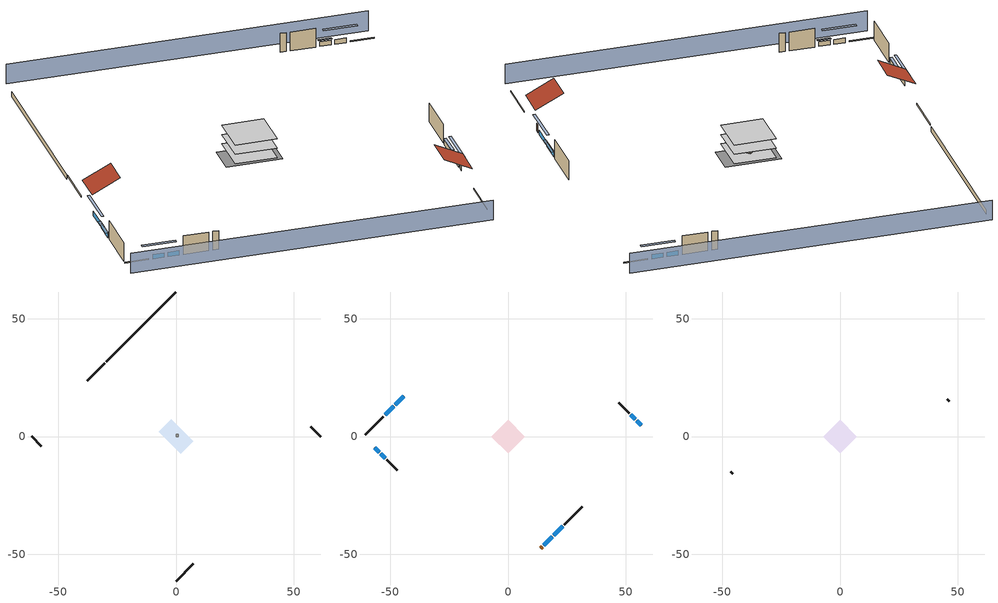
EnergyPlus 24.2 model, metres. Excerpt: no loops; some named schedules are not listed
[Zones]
central ac and furnace airloop ret air zone
 floor adiabatic (AdiabaticConst): 0,0 0,1 1,1 1,0 z0
 wall adiabatic (AdiabaticConst): 0,1 0,0 1,0 1,1 0,1 z0:1
 ceiling adiabatic (AdiabaticConst): 1,0 1,1 0,1 0,0 z1
crawlspace - vented
 floor foundation (Slab1 construction): -7.42,2.12 -2.12,7.42 7.42,-2.12 2.12,-7.42 z-0.91
 wall outside (RimJoist1 construction): -30.35,31.01 -37.7,23.67 z0.3:0.61
 wall outside (RimJoist2 construction): 61.36,0 57.27,4.09 z0.3:0.61
 wall outside (RimJoist3 construction): 0,-61.36 7.35,-54.01 z0.3:0.61
 wall outside (RimJoist4 construction): -61.36,0 -57.27,-4.09 z0.3:0.61
 wall foundation (FoundationWall1 construction): 0,61.36 -29.69,31.67 z-0.91:0.3
conditioned space
 floor to crawlspace - vented (Floor1 construction): -7.11,0 0,7.11 7.11,0 0,-7.11 z0.3
 floor adiabatic (AdiabaticFloorConstruction): -7.11,0 0,7.11 7.11,0 0,-7.11 z2.74
 wall outside (AdiabaticWallConstruction 1): 13.98,-47.38 14.63,-46.73 z0.3:2.34
 wall outside (AdiabaticWallConstruction): -44.33,17.03 -47.95,13.41 / -48.6,12.76 -52.22,9.14 / 19.51,-41.85 23.27,-38.09 z0.3:1.46; 56.61,4.75 54.7,6.66 / 54.04,7.32 52.14,9.22 / -56.61,-4.75 -54.7,-6.66 / -54.04,-7.32 -52.14,-9.22 z0.3:1.52; 15.28,-46.08 18.85,-42.51 z0.3:1.43
 wall outside (Wall1 construction): -52.88,8.48 -60.7,0.66 z0.3:5.18
 wall outside (Wall2 construction): 51.48,9.88 47.13,14.23 z0.3:5.18
 wall outside (Wall3 construction): 23.92,-37.44 31.48,-29.88 z0.3:5.18
 wall outside (Wall4 construction): -51.48,-9.88 -47.13,-14.23 z0.3:5.18
 window (WindowConstruction): -44.33,17.03 -47.95,13.41 z0.3:1.46
 window (WindowConstruction 1): -48.6,12.76 -52.22,9.14 z0.3:1.46
 window (WindowConstruction 2): 56.61,4.75 54.7,6.66 z0.3:1.52
 window (WindowConstruction 3): 54.04,7.32 52.14,9.22 z0.3:1.52
 window (WindowConstruction 4): 15.29,-46.08 18.85,-42.51 z0.3:1.43
 window (WindowConstruction 5): 19.51,-41.85 23.27,-38.09 z0.3:1.46
 window (WindowConstruction 6): -56.61,-4.75 -54.7,-6.66 z0.3:1.52
 window (WindowConstruction 7): -54.04,-7.32 -52.14,-9.22 z0.3:1.52
 door (Door): 13.98,-47.38 14.63,-46.73 z0.3:2.34
 ceiling adiabatic (AdiabaticFloorConstruction): 0,-7.11 7.11,0 0,7.11 -7.11,0 z2.74
attic - vented
 floor to conditioned space (Floor2 construction Reversed): -7.11,0 0,7.11 7.11,0 0,-7.11 z5.18
 wall outside (Wall5 construction): 46.47,14.89 45.46,15.91 z0.3:5.18
 wall outside (Wall6 construction): -46.47,-14.89 -45.46,-15.91 z0.3:5.18
 roof outside (Roof1 construction): -43.67,17.69,5.18 -38.91,12.93,8.55 -33.59,18.25,8.55 -38.35,23.01,5.18
 roof outside (Roof2 construction): 13.33,-48.04,5.18 8.57,-43.28,8.55 3.25,-48.6,8.55 8.01,-53.35,5.18
shading: -64.59,-3.23 -3.23,-64.59 / 64.59,3.23 3.23,64.59 z0:5.18; -49.89,11.47 -42.39,18.97 -42.82,19.4 -50.32,11.91 z4.21; -52.44,8.92 -48.39,12.97 -48.82,13.4 -52.87,9.35 z1.77; 52.76,8.6 58.55,2.81 58.98,3.24 53.19,9.03 z4.27; 51.92,9.44 54.26,7.1 54.69,7.53 52.35,9.87 z1.83; 20.79,-40.57 13.35,-48.02 13.78,-48.45 21.22,-41 z4.18; 23.48,-37.88 19.29,-42.07 19.72,-42.5 23.91,-38.31 z1.77; -52.76,-8.6 -58.55,-2.81 -58.98,-3.24 -53.19,-9.03 z4.27; -51.92,-9.44 -54.26,-7.1 -54.69,-7.53 -52.35,-9.87 z1.83
[Building]
Building 1: Terrain=Suburbs
[Site:Location]
Portland Intl Arpt_OR: Latitude {deg}=45.59; Longitude {deg}=-122.6; Time Zone {hr}=-8; Elevation {m}=33; Keep Site Location Information=Yes
[Site:GroundTemperature:Shallow]
10.2558, 8.96328, 8.85977, 9.47314, 11.9355, 14.3863, 16.5111, 17.8571, 17.9714, 16.8767, 14.8061, 12.4304
[Site:WaterMainsTemperature]
Calculation Method=Schedule; Temperature Schedule=mains temperature schedule
[Material] Roughness=Rough; Thermal Absorptance=0.9
Name | Thickness {m} | Conductivity {W/m-K} | Density {kg/m3} | Specific Heat {J/kg-K} | Solar Absorptance | Visible Absorptance
ceiling loosefill ins | 0.254 | 0.0480833 | 16.02 | 1046.75 | 0.7 | 0.7
ceiling stud and cavity | 0.1397 | 0.104117 | 65.682 | 1177.47 | 0.7 | 0.7
concrete 8.0 in. | 0.2032 | 1.803125 | 2242.8 | 837.4 | 0.7 | 0.7
door material | 0.04445 | 0.0612267 | 512.64 | 1214.23 | 0.7 | 0.7
floor covering | 0.0127 | 0.0433444 | 54.468 | 1339.84 | 0.6 | 0.6
floor rigid ins; wall rigid ins | 0.512978 | 0.029427 | 32.04 | 1214.23 | 0.7 | 0.7
floor stud and cavity | 0.1397 | 0.923637 | 92.3553 | 1139.71 | 0.7 | 0.7
floor stud and cavity 1 | 0.1397 | 1.75129 | 37.0049 | 1207.88 | 0.7 | 0.7
furniture material conditioned space 1 | 0.1524 | 0.115458 | 640.8 | 1214.23 | 0.6 | 0.6
gypsum board | 0.0127 | 0.160291 | 801 | 837.4 | 0.6 | 0.6
osb sheathing 0.5 in. | 0.0127 | 0.115458 | 512.64 | 1214.23 | 0.6 | 0.6
osb sheathing 0.5 in. 1 | 0.0127 | 0.115458 | 512.64 | 1214.23 | 0.7 | 0.7
osb sheathing 0.75 in. | 0.01905 | 0.115458 | 512.64 | 1214.23 | 0.7 | 0.7
rim joist stud and cavity | 0.0508 | 0.178688 | 50.32683 | 1063.81 | 0.6 | 0.6
roof rigid ins | 0.00281632 | 0.029427 | 32.04 | 1214.23 | 0.7 | 0.7
soil 0.5 in. | 0.0127 | 2.9427 | 1842.3 | 418.7 | 0.7 | 0.7
wall stud and cavity | 0.1397 | 0.550994 | 139.0536 | 1170.24 | 0.7 | 0.7
wall stud and cavity 1 | 0.1397 | 0.727959 | 139.0536 | 1170.24 | 0.6 | 0.6
wall stud and cavity 2 | 0.0889 | 0.380278 | 52.3479 | 1209.89 | 0.7 | 0.7
wall stud and cavity 3 | 0.0889 | 0.391764 | 83.0341 | 1211.67 | 0.7 | 0.7
wood shingles or shakes | 0.00635 | 0.162714 | 1121.4 | 1465.45 | 0.85 | 0.85
wood siding | 0.0254 | 0.102417 | 544.68 | 1172.36 | 0.85 | 0.85
wood siding 1; wood siding 2 | 0.0254 | 0.102417 | 544.68 | 1172.36 | 0.7 | 0.7
[Material:NoMass]
Adiabatic: Roughness=Rough; Thermal Resistance {m2-K/W}=176.1; Thermal Absorptance=0.9; Solar Absorptance=0.7; Visible Absorptance=0.7
[WindowMaterial:SimpleGlazingSystem]
WindowMaterial: U-Factor {W/m2-K}=2.78222; Solar Heat Gain Coefficient=0.56
[Construction]
AdiabaticConst: Adiabatic
AdiabaticFloorConstruction: floor stud and cavity 1, floor rigid ins, osb sheathing 0.75 in., floor covering
AdiabaticWallConstruction: wood siding 1, wall rigid ins, wall stud and cavity 2, gypsum board
AdiabaticWallConstruction 1: wood siding 2, wall rigid ins, wall stud and cavity 2, gypsum board
Door: door material
Floor1 construction: floor stud and cavity, osb sheathing 0.75 in., floor covering
Floor2 construction Reversed: gypsum board, ceiling stud and cavity, ceiling loosefill ins
FoundationWall1 construction: concrete 8.0 in.
furniture construction conditioned space 1: furniture material conditioned space 1
PartitionWallConstruction: gypsum board, wall stud and cavity 3, gypsum board
RimJoist1 construction; RimJoist2 construction; RimJoist3 construction; RimJoist4 construction: wood siding, rim joist stud and cavity
Roof1 construction; Roof2 construction: wood shingles or shakes, roof rigid ins, osb sheathing 0.5 in.
Slab1 construction: soil 0.5 in.
Wall1 construction; Wall2 construction; Wall3 construction; Wall4 construction: wood siding, osb sheathing 0.5 in. 1, wall stud and cavity, gypsum board
Wall5 construction; Wall6 construction: wood siding, osb sheathing 0.5 in. 1, wall stud and cavity 1
WindowConstruction; WindowConstruction 1; WindowConstruction 2; WindowConstruction 3; WindowConstruction 4; WindowConstruction 5; WindowConstruction 6; WindowConstruction 7: WindowMaterial
[Zone] Multiplier=1
Name | Volume {m3} | Part of Total Floor Area
attic - vented | 75.9013 | Yes
central ac and furnace airloop ret air zone | 1 | No
conditioned space | 493.619 | Yes
crawlspace - vented | 123.405 | Yes
[Space]
Name | Zone | Volume {m3} | Space Type
attic - vented 1 | attic - vented | 75.9013
central ac and furnace airloop ret air space | central ac and furnace airloop ret air zone |  | Plenum Space Type
conditioned space 1 | conditioned space | 493.619
crawlspace - vented 1 | crawlspace - vented | 123.405
[ZoneInfiltration:EffectiveLeakageArea]
infil attic - vented 1: Zone or Space=attic - vented 1; Schedule=Always On Discrete; Effective Air Leakage Area {cm2}=3373.59; Stack Coefficient=0.000156436; Wind Coefficient=4.26639e-05
[ZoneMixing] Schedule=Always On Continuous; Design Flow Rate Calculation Method=Flow/Zone; Design Flow Rate {m3/s}=0
Name | Zone or Space | Source Zone or Space
whole house fan mix | attic - vented | conditioned space
central ac and furnace airloop_0 ZoneMixDZToCond mix | conditioned space | crawlspace - vented
central ac and furnace airloop_0 ZoneMixCondToDZ mix | crawlspace - vented | conditioned space
[SpaceList]
Plenum Space Type: central ac and furnace airloop ret air space
[OtherEquipment] Design Level Calculation Method=EquipmentLevel
Name | Fuel Type | Zone or ZoneList or Space or SpaceList | Schedule | Design Level {W} | Fraction Latent | Fraction Radiant | Fraction Lost
central ac and furnace airloop_0 RetCondToRP; central ac and furnace airloop_0 RetSensLkToRP | None | central ac and furnace airloop ret air space | Always On Discrete | 0 | 0 | 0 | 0
central ac and furnace airloop_0 RetLatLkToRP | None | central ac and furnace airloop ret air space | Always On Discrete | 0 | 1 | 0 | 0
central ac and furnace airloop_0 SupCondToLv; central ac and furnace airloop_0 SupSensLkToCond; mech vent house fan sensible load; water heater sens | None | conditioned space 1 | Always On Discrete | 0 | 0 | 0 | 0
central ac and furnace airloop_0 SupLatLkToCond; mech vent house fan latent load; water heater lat | None | conditioned space 1 | Always On Discrete | 0 | 1 | 0 | 0
clothes dryer 1 | Electricity | conditioned space 1 | clothes_dryer | 0 | 0.015 | 0.081 | 0.85
cooking range 1 | Electricity | conditioned space 1 | cooking_range | 0 | 0.08 | 0.432 | 0.2
general water use latent | None | conditioned space 1 | general water use schedule | 44.1266 | 1 | 0 | 0
general water use sensible | None | conditioned space 1 | general water use schedule | -43.4886 | 0 | 0.6 | 0
water heater energy adjustment1 | Electricity | conditioned space 1 | Always On Discrete | 0.01 | 0 | 0 | 1
central ac and furnace airloop_0 RetCondToDZ; central ac and furnace airloop_0 SupCondToDZ; central ac and furnace airloop_0 SupSensLkToDZ | None | crawlspace - vented 1 | Always On Discrete | 0 | 0 | 0 | 0
central ac and furnace airloop_0 SupLatLkToDZ | None | crawlspace - vented 1 | Always On Discrete | 0 | 1 | 0 | 0
[SurfaceProperty:IncidentSolarMultiplier] Incident Solar Multiplier=1; Incident Solar Multiplier Schedule=trans schedule winter=0.85 summer=0.7
Window1; Window2; Window3; Window4; Window5; Window6; Window7; Window8
[InternalMass] Zone or ZoneList=conditioned space; Space or SpaceList=conditioned space 1
Name | Construction | Surface Area {m2}
furniture mass conditioned space 1 | furniture construction conditioned space 1 | 80.97429
partition wall mass | PartitionWallConstruction | 202.436
[Lights]
interior lighting: Zone or ZoneList or Space or SpaceList=conditioned space 1; Schedule=lighting_interior; Design Level Calculation Method=LightingLevel; Lighting Level {W}=411.01; Return Air Fraction=0; Fraction Radiant=0.6; Fraction Visible=0.2; Fraction Replaceable=1
[People]
occupants: Zone or ZoneList or Space or SpaceList=conditioned space 1; Number of People Schedule=occupants; Number of People Calculation Method=People; Number of People=2; Fraction Radiant=0.314171; Sensible Heat Fraction=0.56303; Activity Level Schedule=occupants activity schedule; Carbon Dioxide Generation Rate {m3/s-W}=0; Enable ASHRAE 55 Comfort Warnings=No; Mean Radiant Temperature Calculation Type=EnclosureAveraged
[ElectricEquipment] Zone or ZoneList or Space or SpaceList=conditioned space 1; Design Level Calculation Method=EquipmentLevel
Name | Schedule | Design Level {W} | Fraction Latent | Fraction Radiant | Fraction Lost
clothes dryer | clothes_dryer | 2485.63 | 0.015 | 0.081 | 0.85
clothes washer | clothes_washer | 577.139 | 0.03 | 0.162 | 0.7
cooking range | cooking_range | 2043.26 | 0.08 | 0.432 | 0.2
dishwasher | dishwasher | 628.517 | 0.3 | 0.18 | 0.4
fridge | fridge schedule | 43.7215 | 0 | 0.6 | 0
mech vent bath fan 0 | mech vent bath fan 0 schedule | 30 | 0 | 0 | 1
mech vent house fan | mech vent house fan schedule | 0 | 0 | 0 | 1
mech vent house fan cfis | mech vent house fan cfis schedule | 0 | 0 | 0 | 0
mech vent range fan 0 | mech vent range fan 0 schedule | 30 | 0 | 0 | 1
misc plug loads | plug_loads_other | 351.658 | 0.021 | 0.558 | 0.049
misc tv | plug_loads_tv | 435.832 | 0 | 0.6 | 0
whole house fan | Always On Discrete | 0 | 0 | 0 | 1
[ZoneInfiltration:DesignFlowRate] Schedule=Always On Discrete
Name | Zone or ZoneList or Space or SpaceList | Design Flow Rate Calculation Method | Design Flow Rate {m3/s} | Air Changes per Hour {1/hr} | Constant Term Coefficient | Temperature Term Coefficient | Velocity Term Coefficient | Velocity Squared Term Coefficient
infil flow; natural vent flow; whole house fan flow | conditioned space 1 | Flow/Zone | 0
crawlspace_vented 1 duct leakage imbalance infil flow | crawlspace - vented 1 | Flow/Zone | 0
infil crawlspace - vented 1 | crawlspace - vented 1 | AirChanges/Hour |  | 2.6013 | 1 | 0 | 0 | 0
[SurfaceProperty:ExposedFoundationPerimeter]
Slab1: Exposed Perimeter Calculation Method=TotalExposedPerimeter; Total Exposed Perimeter {m}=41.9862
[AirLoopHVAC:ReturnPlenum]
Air Loop HVAC Return Plenum 1: Zone=central ac and furnace airloop ret air zone
[Foundation:Kiva]
Foundation Kiva 1: Initial Indoor Air Temperature {C}=8.24991; Wall Height Above Grade {m}=0.3048; Wall Depth Below Slab {m}=0.2032
[Foundation:Kiva:Settings]
Soil Conductivity {W/m-K}=2.9427; Soil Density {kg/m3}=1842.3; Soil Specific Heat {J/kg-K}=418.7; Ground Solar Absorptivity=0.9; Ground Thermal Absorptivity=0.9; Ground Surface Roughness {m}=0.03; Far-Field Width {m}=40; Deep-Ground Boundary Condition=ZeroFlux; Deep-Ground Depth {m}=40; Minimum Cell Dimension {m}=0.2; Maximum Cell Growth Coefficient=3; Simulation Timestep=Timestep
[Exterior:Lights]
exterior lighting: Schedule=exterior lighting schedule; Design Level {W}=12.0218
[EnergyManagementSystem:Sensor] Output:Variable or Output:Meter Index Key=crawlspace - vented
Name | Output:Variable or Output:Meter
central_ac_and_furnace_airloop_0_DZ_T_s | Zone Air Temperature
central_ac_and_furnace_airloop_0_DZ_W_s | Zone Mean Air Humidity Ratio
[Schedule:Constant]
Name | Hourly Value
Always On Continuous; Always On Discrete; mech vent house fan schedule; mech vent house fan cfis schedule | 1
occupants activity schedule | 117.228
fridge schedule | 0
[Schedule:Day:Interval]
trans schedule winter=0.85 summer=0.7 day; trans schedule winter=0.85 summer=0.7 day 2: No, 24:00, 0.85
trans schedule winter=0.85 summer=0.7 day 1: No, 24:00, 0.7
trans schedule winter=0.85 summer=0.7 default day; mech vent bath fan 0 schedule default day; mech vent range fan 0 schedule default day; general water use schedule default day; exterior lighting schedule default day: No, 24:00, 0
mech vent bath fan 0 schedule day: No, 17:00, 0, 18:00, 1, 24:00, 0
mech vent range fan 0 schedule day: No, 18:00, 0, 19:00, 1, 24:00, 0
general water use schedule day: No, 01:00, 0.315068, 03:00, 0.287671, 04:00, 0.342466, 05:00, 0.369863, 06:00, 0.520548, 07:00, 0.60274, 08:00, 0.534247, 10:00, 0.506849, 11:00, 0.465753, 14:00, 0.479452, 15:00, 0.534247, 16:00, 0.589041, 17:00, 0.69863, 18:00, 0.876712, 19:00, 0.890411, 20:00, 0.986301, 21:00, 1, 22:00, 0.863014, 23:00, 0.616438, 24:00, 0.465753
exterior lighting schedule day: No, 01:00, 0.566667, 03:00, 0.524167, 05:00, 0.495833, 06:00, 0.5525, 07:00, 0.623333, 08:00, 0.580833, 09:00, 0.439167, 10:00, 0.354167, 12:00, 0.34, 13:00, 0.354167, 14:00, 0.396667, 15:00, 0.425, 16:00, 0.495833, 17:00, 0.623333, 18:00, 0.793333, 19:00, 0.906667, 20:00, 0.963333, 21:00, 0.991667, 22:00, 0.920833, 23:00, 0.793333, 24:00, 0.665833
exterior lighting schedule day 1: No, 01:00, 0.528571, 03:00, 0.488929, 05:00, 0.4625, 06:00, 0.515357, 07:00, 0.581429, 08:00, 0.541786, 09:00, 0.409643, 10:00, 0.330357, 12:00, 0.317143, 13:00, 0.330357, 14:00, 0.37, 15:00, 0.396429, 16:00, 0.4625, 17:00, 0.581429, 18:00, 0.74, 19:00, 0.845714, 20:00, 0.898571, 21:00, 0.925, 22:00, 0.858929, 23:00, 0.74, 24:00, 0.621071
exterior lighting schedule day 2: No, 01:00, 0.485714, 03:00, 0.449286, 05:00, 0.425, 06:00, 0.473571, 07:00, 0.534286, 08:00, 0.497857, 09:00, 0.376429, 10:00, 0.303571, 12:00, 0.291429, 13:00, 0.303571, 14:00, 0.34, 15:00, 0.364286, 16:00, 0.425, 17:00, 0.534286, 18:00, 0.68, 19:00, 0.777143, 20:00, 0.825714, 21:00, 0.85, 22:00, 0.789286, 23:00, 0.68, 24:00, 0.570714
exterior lighting schedule day 3: No, 01:00, 0.442857, 03:00, 0.409643, 05:00, 0.3875, 06:00, 0.431786, 07:00, 0.487143, 08:00, 0.453929, 09:00, 0.343214, 10:00, 0.276786, 12:00, 0.265714, 13:00, 0.276786, 14:00, 0.31, 15:00, 0.332143, 16:00, 0.3875, 17:00, 0.487143, 18:00, 0.62, 19:00, 0.708571, 20:00, 0.752857, 21:00, 0.775, 22:00, 0.719643, 23:00, 0.62, 24:00, 0.520357
exterior lighting schedule day 4: No, 01:00, 0.4, 03:00, 0.37, 05:00, 0.35, 06:00, 0.39, 07:00, 0.44, 08:00, 0.41, 09:00, 0.31, 10:00, 0.25, 12:00, 0.24, 13:00, 0.25, 14:00, 0.28, 15:00, 0.3, 16:00, 0.35, 17:00, 0.44, 18:00, 0.56, 19:00, 0.64, 20:00, 0.68, 21:00, 0.7, 22:00, 0.65, 23:00, 0.56, 24:00, 0.47
exterior lighting schedule day 5: No, 01:00, 0.380952, 03:00, 0.352381, 05:00, 0.333333, 06:00, 0.371429, 07:00, 0.419048, 08:00, 0.390476, 09:00, 0.295238, 10:00, 0.238095, 12:00, 0.228571, 13:00, 0.238095, 14:00, 0.266667, 15:00, 0.285714, 16:00, 0.333333, 17:00, 0.419048, 18:00, 0.533333, 19:00, 0.609524, 20:00, 0.647619, 21:00, 0.666667, 22:00, 0.619048, 23:00, 0.533333, 24:00, 0.447619
exterior lighting schedule day 6: No, 01:00, 0.390476, 03:00, 0.36119, 05:00, 0.341667, 06:00, 0.380714, 07:00, 0.429524, 08:00, 0.400238, 09:00, 0.302619, 10:00, 0.244048, 12:00, 0.234286, 13:00, 0.244048, 14:00, 0.273333, 15:00, 0.292857, 16:00, 0.341667, 17:00, 0.429524, 18:00, 0.546667, 19:00, 0.624762, 20:00, 0.66381, 21:00, 0.683333, 22:00, 0.634524, 23:00, 0.546667, 24:00, 0.45881
exterior lighting schedule day 7: No, 01:00, 0.419048, 03:00, 0.387619, 05:00, 0.366667, 06:00, 0.408571, 07:00, 0.460952, 08:00, 0.429524, 09:00, 0.324762, 10:00, 0.261905, 12:00, 0.251429, 13:00, 0.261905, 14:00, 0.293333, 15:00, 0.314286, 16:00, 0.366667, 17:00, 0.460952, 18:00, 0.586667, 19:00, 0.670476, 20:00, 0.712381, 21:00, 0.733333, 22:00, 0.680952, 23:00, 0.586667, 24:00, 0.492381
exterior lighting schedule day 8: No, 01:00, 0.466667, 03:00, 0.431667, 05:00, 0.408333, 06:00, 0.455, 07:00, 0.513333, 08:00, 0.478333, 09:00, 0.361667, 10:00, 0.291667, 12:00, 0.28, 13:00, 0.291667, 14:00, 0.326667, 15:00, 0.35, 16:00, 0.408333, 17:00, 0.513333, 18:00, 0.653333, 19:00, 0.746667, 20:00, 0.793333, 21:00, 0.816667, 22:00, 0.758333, 23:00, 0.653333, 24:00, 0.548333
[Schedule:Week:Daily]
trans schedule winter=0.85 summer=0.7 Week Rule - Jan1-May26: trans schedule winter=0.85 summer=0.7 day, trans schedule winter=0.85 summer=0.7 day, trans schedule winter=0.85 summer=0.7 day, trans schedule winter=0.85 summer=0.7 day, trans schedule winter=0.85 summer=0.7 day, trans schedule winter=0.85 summer=0.7 day, trans schedule winter=0.85 summer=0.7 day, trans schedule winter=0.85 summer=0.7 default day, trans schedule winter=0.85 summer=0.7 default day, trans schedule winter=0.85 summer=0.7 default day, trans schedule winter=0.85 summer=0.7 default day, trans schedule winter=0.85 summer=0.7 default day
trans schedule winter=0.85 summer=0.7 Week Rule - May27-Jun2: trans schedule winter=0.85 summer=0.7 day, trans schedule winter=0.85 summer=0.7 day, trans schedule winter=0.85 summer=0.7 day, trans schedule winter=0.85 summer=0.7 day, trans schedule winter=0.85 summer=0.7 day, trans schedule winter=0.85 summer=0.7 day 1, trans schedule winter=0.85 summer=0.7 day 1, trans schedule winter=0.85 summer=0.7 default day, trans schedule winter=0.85 summer=0.7 default day, trans schedule winter=0.85 summer=0.7 default day, trans schedule winter=0.85 summer=0.7 default day, trans schedule winter=0.85 summer=0.7 default day
trans schedule winter=0.85 summer=0.7 Week Rule - Jun3-Sep29: trans schedule winter=0.85 summer=0.7 day 1, trans schedule winter=0.85 summer=0.7 day 1, trans schedule winter=0.85 summer=0.7 day 1, trans schedule winter=0.85 summer=0.7 day 1, trans schedule winter=0.85 summer=0.7 day 1, trans schedule winter=0.85 summer=0.7 day 1, trans schedule winter=0.85 summer=0.7 day 1, trans schedule winter=0.85 summer=0.7 default day, trans schedule winter=0.85 summer=0.7 default day, trans schedule winter=0.85 summer=0.7 default day, trans schedule winter=0.85 summer=0.7 default day, trans schedule winter=0.85 summer=0.7 default day
trans schedule winter=0.85 summer=0.7 Week Rule - Sep30-Oct6: trans schedule winter=0.85 summer=0.7 day 1, trans schedule winter=0.85 summer=0.7 day 2, trans schedule winter=0.85 summer=0.7 day 2, trans schedule winter=0.85 summer=0.7 day 2, trans schedule winter=0.85 summer=0.7 day 2, trans schedule winter=0.85 summer=0.7 day 2, trans schedule winter=0.85 summer=0.7 day 2, trans schedule winter=0.85 summer=0.7 default day, trans schedule winter=0.85 summer=0.7 default day, trans schedule winter=0.85 summer=0.7 default day, trans schedule winter=0.85 summer=0.7 default day, trans schedule winter=0.85 summer=0.7 default day
trans schedule winter=0.85 summer=0.7 Week Rule - Oct7-Dec31: trans schedule winter=0.85 summer=0.7 day 2, trans schedule winter=0.85 summer=0.7 day 2, trans schedule winter=0.85 summer=0.7 day 2, trans schedule winter=0.85 summer=0.7 day 2, trans schedule winter=0.85 summer=0.7 day 2, trans schedule winter=0.85 summer=0.7 day 2, trans schedule winter=0.85 summer=0.7 day 2, trans schedule winter=0.85 summer=0.7 default day, trans schedule winter=0.85 summer=0.7 default day, trans schedule winter=0.85 summer=0.7 default day, trans schedule winter=0.85 summer=0.7 default day, trans schedule winter=0.85 summer=0.7 default day
mech vent bath fan 0 schedule Week Rule - Jan1-Dec31: mech vent bath fan 0 schedule day, mech vent bath fan 0 schedule day, mech vent bath fan 0 schedule day, mech vent bath fan 0 schedule day, mech vent bath fan 0 schedule day, mech vent bath fan 0 schedule day, mech vent bath fan 0 schedule day, mech vent bath fan 0 schedule default day, mech vent bath fan 0 schedule default day, mech vent bath fan 0 schedule default day, mech vent bath fan 0 schedule default day, mech vent bath fan 0 schedule default day
mech vent range fan 0 schedule Week Rule - Jan1-Dec31: mech vent range fan 0 schedule day, mech vent range fan 0 schedule day, mech vent range fan 0 schedule day, mech vent range fan 0 schedule day, mech vent range fan 0 schedule day, mech vent range fan 0 schedule day, mech vent range fan 0 schedule day, mech vent range fan 0 schedule default day, mech vent range fan 0 schedule default day, mech vent range fan 0 schedule default day, mech vent range fan 0 schedule default day, mech vent range fan 0 schedule default day
general water use schedule Week Rule - Jan1-Dec31: general water use schedule day, general water use schedule day, general water use schedule day, general water use schedule day, general water use schedule day, general water use schedule day, general water use schedule day, general water use schedule default day, general water use schedule default day, general water use schedule default day, general water use schedule default day, general water use schedule default day
exterior lighting schedule Week Rule - Jan1-Jan27: exterior lighting schedule day, exterior lighting schedule day, exterior lighting schedule day, exterior lighting schedule day, exterior lighting schedule day, exterior lighting schedule day, exterior lighting schedule day, exterior lighting schedule default day, exterior lighting schedule default day, exterior lighting schedule default day, exterior lighting schedule default day, exterior lighting schedule default day
exterior lighting schedule Week Rule - Jan28-Feb3: exterior lighting schedule day, exterior lighting schedule day, exterior lighting schedule day, exterior lighting schedule day, exterior lighting schedule day 1, exterior lighting schedule day 1, exterior lighting schedule day 1, exterior lighting schedule default day, exterior lighting schedule default day, exterior lighting schedule default day, exterior lighting schedule default day, exterior lighting schedule default day
exterior lighting schedule Week Rule - Feb4-Feb24: exterior lighting schedule day 1, exterior lighting schedule day 1, exterior lighting schedule day 1, exterior lighting schedule day 1, exterior lighting schedule day 1, exterior lighting schedule day 1, exterior lighting schedule day 1, exterior lighting schedule default day, exterior lighting schedule default day, exterior lighting schedule default day, exterior lighting schedule default day, exterior lighting schedule default day
exterior lighting schedule Week Rule - Feb25-Mar3: exterior lighting schedule day 1, exterior lighting schedule day 1, exterior lighting schedule day 1, exterior lighting schedule day 1, exterior lighting schedule day 2, exterior lighting schedule day 2, exterior lighting schedule day 2, exterior lighting schedule default day, exterior lighting schedule default day, exterior lighting schedule default day, exterior lighting schedule default day, exterior lighting schedule default day
exterior lighting schedule Week Rule - Mar4-Mar31: exterior lighting schedule day 2, exterior lighting schedule day 2, exterior lighting schedule day 2, exterior lighting schedule day 2, exterior lighting schedule day 2, exterior lighting schedule day 2, exterior lighting schedule day 2, exterior lighting schedule default day, exterior lighting schedule default day, exterior lighting schedule default day, exterior lighting schedule default day, exterior lighting schedule default day
exterior lighting schedule Week Rule - Apr1-Apr28: exterior lighting schedule day 3, exterior lighting schedule day 3, exterior lighting schedule day 3, exterior lighting schedule day 3, exterior lighting schedule day 3, exterior lighting schedule day 3, exterior lighting schedule day 3, exterior lighting schedule default day, exterior lighting schedule default day, exterior lighting schedule default day, exterior lighting schedule default day, exterior lighting schedule default day
exterior lighting schedule Week Rule - Apr29-May5: exterior lighting schedule day 3, exterior lighting schedule day 3, exterior lighting schedule day 4, exterior lighting schedule day 4, exterior lighting schedule day 4, exterior lighting schedule day 4, exterior lighting schedule day 4, exterior lighting schedule default day, exterior lighting schedule default day, exterior lighting schedule default day, exterior lighting schedule default day, exterior lighting schedule default day
exterior lighting schedule Week Rule - May6-May26: exterior lighting schedule day 4, exterior lighting schedule day 4, exterior lighting schedule day 4, exterior lighting schedule day 4, exterior lighting schedule day 4, exterior lighting schedule day 4, exterior lighting schedule day 4, exterior lighting schedule default day, exterior lighting schedule default day, exterior lighting schedule default day, exterior lighting schedule default day, exterior lighting schedule default day
exterior lighting schedule Week Rule - May27-Jun2: exterior lighting schedule day 4, exterior lighting schedule day 4, exterior lighting schedule day 4, exterior lighting schedule day 4, exterior lighting schedule day 4, exterior lighting schedule day 5, exterior lighting schedule day 5, exterior lighting schedule default day, exterior lighting schedule default day, exterior lighting schedule default day, exterior lighting schedule default day, exterior lighting schedule default day
exterior lighting schedule Week Rule - Jun3-Jun30: exterior lighting schedule day 5, exterior lighting schedule day 5, exterior lighting schedule day 5, exterior lighting schedule day 5, exterior lighting schedule day 5, exterior lighting schedule day 5, exterior lighting schedule day 5, exterior lighting schedule default day, exterior lighting schedule default day, exterior lighting schedule default day, exterior lighting schedule default day, exterior lighting schedule default day
exterior lighting schedule Week Rule - Jul1-Jul28: exterior lighting schedule day 6, exterior lighting schedule day 6, exterior lighting schedule day 6, exterior lighting schedule day 6, exterior lighting schedule day 6, exterior lighting schedule day 6, exterior lighting schedule day 6, exterior lighting schedule default day, exterior lighting schedule default day, exterior lighting schedule default day, exterior lighting schedule default day, exterior lighting schedule default day
exterior lighting schedule Week Rule - Jul29-Aug4: exterior lighting schedule day 6, exterior lighting schedule day 6, exterior lighting schedule day 6, exterior lighting schedule day 7, exterior lighting schedule day 7, exterior lighting schedule day 7, exterior lighting schedule day 7, exterior lighting schedule default day, exterior lighting schedule default day, exterior lighting schedule default day, exterior lighting schedule default day, exterior lighting schedule default day
exterior lighting schedule Week Rule - Aug5-Aug25: exterior lighting schedule day 7, exterior lighting schedule day 7, exterior lighting schedule day 7, exterior lighting schedule day 7, exterior lighting schedule day 7, exterior lighting schedule day 7, exterior lighting schedule day 7, exterior lighting schedule default day, exterior lighting schedule default day, exterior lighting schedule default day, exterior lighting schedule default day, exterior lighting schedule default day
exterior lighting schedule Week Rule - Aug26-Sep1: exterior lighting schedule day 7, exterior lighting schedule day 7, exterior lighting schedule day 7, exterior lighting schedule day 7, exterior lighting schedule day 7, exterior lighting schedule day 7, exterior lighting schedule day 8, exterior lighting schedule default day, exterior lighting schedule default day, exterior lighting schedule default day, exterior lighting schedule default day, exterior lighting schedule default day
exterior lighting schedule Week Rule - Sep2-Sep29: exterior lighting schedule day 8, exterior lighting schedule day 8, exterior lighting schedule day 8, exterior lighting schedule day 8, exterior lighting schedule day 8, exterior lighting schedule day 8, exterior lighting schedule day 8, exterior lighting schedule default day, exterior lighting schedule default day, exterior lighting schedule default day, exterior lighting schedule default day, exterior lighting schedule default day
exterior lighting schedule Week Rule - Sep30-Oct6: exterior lighting schedule day 8, exterior lighting schedule day 9, exterior lighting schedule day 9, exterior lighting schedule day 9, exterior lighting schedule day 9, exterior lighting schedule day 9, exterior lighting schedule day 9, exterior lighting schedule default day, exterior lighting schedule default day, exterior lighting schedule default day, exterior lighting schedule default day, exterior lighting schedule default day
exterior lighting schedule Week Rule - Oct7-Oct27: exterior lighting schedule day 9, exterior lighting schedule day 9, exterior lighting schedule day 9, exterior lighting schedule day 9, exterior lighting schedule day 9, exterior lighting schedule day 9, exterior lighting schedule day 9, exterior lighting schedule default day, exterior lighting schedule default day, exterior lighting schedule default day, exterior lighting schedule default day, exterior lighting schedule default day
exterior lighting schedule Week Rule - Oct28-Nov3: exterior lighting schedule day 9, exterior lighting schedule day 9, exterior lighting schedule day 9, exterior lighting schedule day 9, exterior lighting schedule day 10, exterior lighting schedule day 10, exterior lighting schedule day 10, exterior lighting schedule default day, exterior lighting schedule default day, exterior lighting schedule default day, exterior lighting schedule default day, exterior lighting schedule default day
exterior lighting schedule Week Rule - Nov4-Nov24: exterior lighting schedule day 10, exterior lighting schedule day 10, exterior lighting schedule day 10, exterior lighting schedule day 10, exterior lighting schedule day 10, exterior lighting schedule day 10, exterior lighting schedule day 10, exterior lighting schedule default day, exterior lighting schedule default day, exterior lighting schedule default day, exterior lighting schedule default day, exterior lighting schedule default day
exterior lighting schedule Week Rule - Nov25-Dec1: exterior lighting schedule day 10, exterior lighting schedule day 10, exterior lighting schedule day 10, exterior lighting schedule day 10, exterior lighting schedule day 10, exterior lighting schedule day 10, exterior lighting schedule day 11, exterior lighting schedule default day, exterior lighting schedule default day, exterior lighting schedule default day, exterior lighting schedule default day, exterior lighting schedule default day
exterior lighting schedule Week Rule - Dec2-Dec31: exterior lighting schedule day 11, exterior lighting schedule day 11, exterior lighting schedule day 11, exterior lighting schedule day 11, exterior lighting schedule day 11, exterior lighting schedule day 11, exterior lighting schedule day 11, exterior lighting schedule default day, exterior lighting schedule default day, exterior lighting schedule default day, exterior lighting schedule default day, exterior lighting schedule default day
[Schedule:Year]
trans schedule winter=0.85 summer=0.7: trans schedule winter=0.85 summer=0.7 Week Rule - Jan1-May26, 1, 1, 5, 26, trans schedule winter=0.85 summer=0.7 Week Rule - May27-Jun2, 5, 27, 6, 2, trans schedule winter=0.85 summer=0.7 Week Rule - Jun3-Sep29, 6, 3, 9, 29, trans schedule winter=0.85 summer=0.7 Week Rule - Sep30-Oct6, 9, 30, 10, 6, trans schedule winter=0.85 summer=0.7 Week Rule - Oct7-Dec31, 10, 7, 12, 31
mech vent bath fan 0 schedule: mech vent bath fan 0 schedule Week Rule - Jan1-Dec31, 1, 1, 12, 31
mech vent range fan 0 schedule: mech vent range fan 0 schedule Week Rule - Jan1-Dec31, 1, 1, 12, 31
general water use schedule: general water use schedule Week Rule - Jan1-Dec31, 1, 1, 12, 31
exterior lighting schedule: exterior lighting schedule Week Rule - Jan1-Jan27, 1, 1, 1, 27, exterior lighting schedule Week Rule - Jan28-Feb3, 1, 28, 2, 3, exterior lighting schedule Week Rule - Feb4-Feb24, 2, 4, 2, 24, exterior lighting schedule Week Rule - Feb25-Mar3, 2, 25, 3, 3, exterior lighting schedule Week Rule - Mar4-Mar31, 3, 4, 3, 31, exterior lighting schedule Week Rule - Apr1-Apr28, 4, 1, 4, 28, exterior lighting schedule Week Rule - Apr29-May5, 4, 29, 5, 5, exterior lighting schedule Week Rule - May6-May26, 5, 6, 5, 26, exterior lighting schedule Week Rule - May27-Jun2, 5, 27, 6, 2, exterior lighting schedule Week Rule - Jun3-Jun30, 6, 3, 6, 30, exterior lighting schedule Week Rule - Jul1-Jul28, 7, 1, 7, 28, exterior lighting schedule Week Rule - Jul29-Aug4, 7, 29, 8, 4, exterior lighting schedule Week Rule - Aug5-Aug25, 8, 5, 8, 25, exterior lighting schedule Week Rule - Aug26-Sep1, 8, 26, 9, 1, exterior lighting schedule Week Rule - Sep2-Sep29, 9, 2, 9, 29, exterior lighting schedule Week Rule - Sep30-Oct6, 9, 30, 10, 6, exterior lighting schedule Week Rule - Oct7-Oct27, 10, 7, 10, 27, exterior lighting schedule Week Rule - Oct28-Nov3, 10, 28, 11, 3, exterior lighting schedule Week Rule - Nov4-Nov24, 11, 4, 11, 24, exterior lighting schedule Week Rule - Nov25-Dec1, 11, 25, 12, 1, exterior lighting schedule Week Rule - Dec2-Dec31, 12, 2, 12, 31
[Schedule:File] File=in.schedules.csv; Rows to Skip at Top=1; Number of Hours of Data=8760; Column Separator=Comma; Interpolate to Timestep=Yes; Minutes per Item=15; Adjust Schedule for Daylight Savings=Yes
Name | Column Number
lighting_interior | 4
occupants | 1
clothes_dryer | 9
clothes_washer | 8
cooking_range | 10
dishwasher | 6
plug_loads_other | 2
plug_loads_tv | 3
[Schedule:Compact]
mains temperature schedule: Through: 01/01, For: AllDays, Until: 24:00, 13.0633, Through: 01/02, For: AllDays, Until: 24:00, 13.0189, Through: 01/03, For: AllDays, Until: 24:00, 12.975, Through: 01/04, For: AllDays, Until: 24:00, 12.9328, Through: 01/05, For: AllDays, Until: 24:00, 12.8917, Through: 01/06, For: AllDays, Until: 24:00, 12.8517, Through: 01/07, For: AllDays, Until: 24:00, 12.8122, Through: 01/08, For: AllDays, Until: 24:00, 12.7744, Through: 01/09, For: AllDays, Until: 24:00, 12.7378, Through: 01/10, For: AllDays, Until: 24:00, 12.7017, Through: 01/11, For: AllDays, Until: 24:00, 12.6672, Through: 01/12, For: AllDays, Until: 24:00, 12.6339, Through: 01/13, For: AllDays, Until: 24:00, 12.6017, Through: 01/14, For: AllDays, Until: 24:00, 12.5706, Through: 01/15, For: AllDays, Until: 24:00, 12.5411, Through: 01/16, For: AllDays, Until: 24:00, 12.5122, Through: 01/17, For: AllDays, Until: 24:00, 12.485, Through: 01/18, For: AllDays, Until: 24:00, 12.4583, Through: 01/19, For: AllDays, Until: 24:00, 12.4333, Through: 01/20, For: AllDays, Until: 24:00, 12.41, Through: 01/21, For: AllDays, Until: 24:00, 12.3872, Through: 01/22, For: AllDays, Until: 24:00, 12.3661, Through: 01/23, For: AllDays, Until: 24:00, 12.3456, Through: 01/24, For: AllDays, Until: 24:00, 12.3272, Through: 01/25, For: AllDays, Until: 24:00, 12.3094, Through: 01/26, For: AllDays, Until: 24:00, 12.2933, Through: 01/27, For: AllDays, Until: 24:00, 12.2783, Through: 01/28, For: AllDays, Until: 24:00, 12.2644, Through: 01/29, For: AllDays, Until: 24:00, 12.2517, Through: 01/30, For: AllDays, Until: 24:00, 12.2406, Through: 01/31, For: AllDays, Until: 24:00, 12.2306, Through: 02/01, For: AllDays, Until: 24:00, 12.2222, Through: 02/02, For: AllDays, Until: 24:00, 12.215, Through: 02/03, For: AllDays, Until: 24:00, 12.2089, Through: 02/04, For: AllDays, Until: 24:00, 12.2039, Through: 02/05, For: AllDays, Until: 24:00, 12.2006, Through: 02/06, For: AllDays, Until: 24:00, 12.1983, Through: 02/07, For: AllDays, Until: 24:00, 12.1978, Through: 02/08, For: AllDays, Until: 24:00, 12.1978, Through: 02/09, For: AllDays, Until: 24:00, 12.2, Through: 02/10, For: AllDays, Until: 24:00, 12.2028, Through: 02/11, For: AllDays, Until: 24:00, 12.2072, Through: 02/12, For: AllDays, Until: 24:00, 12.2128, Through: 02/13, For: AllDays, Until: 24:00, 12.2194, Through: 02/14, For: AllDays, Until: 24:00, 12.2278, Through: 02/15, For: AllDays, Until: 24:00, 12.2372, Through: 02/16, For: AllDays, Until: 24:00, 12.2483, Through: 02/17, For: AllDays, Until: 24:00, 12.26, Through: 02/18, For: AllDays, Until: 24:00, 12.2733, Through: 02/19, For: AllDays, Until: 24:00, 12.2883, Through: 02/20, For: AllDays, Until: 24:00, 12.3039, Through: 02/21, For: AllDays, Until: 24:00, 12.3211, Through: 02/22, For: AllDays, Until: 24:00, 12.3394, Through: 02/23, For: AllDays, Until: 24:00, 12.3594, Through: 02/24, For: AllDays, Until: 24:00, 12.38, Through: 02/25, For: AllDays, Until: 24:00, 12.4022, Through: 02/26, For: AllDays, Until: 24:00, 12.4256, Through: 02/27, For: AllDays, Until: 24:00, 12.4506, Through: 02/28, For: AllDays, Until: 24:00, 12.4761, Through: 03/01, For: AllDays, Until: 24:00, 12.5033, Through: 03/02, For: AllDays, Until: 24:00, 12.5317, Through: 03/03, For: AllDays, Until: 24:00, 12.5611, Through: 03/04, For: AllDays, Until: 24:00, 12.5917, Through: 03/05, For: AllDays, Until: 24:00, 12.6233, Through: 03/06, For: AllDays, Until: 24:00, 12.6567, Through: 03/07, For: AllDays, Until: 24:00, 12.6906, Through: 03/08, For: AllDays, Until: 24:00, 12.7261, Through: 03/09, For: AllDays, Until: 24:00, 12.7628, Through: 03/10, For: AllDays, Until: 24:00, 12.8, Through: 03/11, For: AllDays, Until: 24:00, 12.8389, Through: 03/12, For: AllDays, Until: 24:00, 12.8789, Through: 03/13, For: AllDays, Until: 24:00, 12.9194, Through: 03/14, For: AllDays, Until: 24:00, 12.9617, Through: 03/15, For: AllDays, Until: 24:00, 13.0044, Through: 03/16, For: AllDays, Until: 24:00, 13.0489, Through: 03/17, For: AllDays, Until: 24:00, 13.0939, Through: 03/18, For: AllDays, Until: 24:00, 13.14, Through: 03/19, For: AllDays, Until: 24:00, 13.1872, Through: 03/20, For: AllDays, Until: 24:00, 13.2356, Through: 03/21, For: AllDays, Until: 24:00, 13.285, Through: 03/22, For: AllDays, Until: 24:00, 13.335, Through: 03/23, For: AllDays, Until: 24:00, 13.3861, Through: 03/24, For: AllDays, Until: 24:00, 13.4383, Through: 03/25, For: AllDays, Until: 24:00, 13.4911, Through: 03/26, For: AllDays, Until: 24:00, 13.545, Through: 03/27, For: AllDays, Until: 24:00, 13.6, Through: 03/28, For: AllDays, Until: 24:00, 13.6556, Through: 03/29, For: AllDays, Until: 24:00, 13.7122, Through: 03/30, For: AllDays, Until: 24:00, 13.77, Through: 03/31, For: AllDays, Until: 24:00, 13.8283, Through: 04/01, For: AllDays, Until: 24:00, 13.8872, Through: 04/02, For: AllDays, Until: 24:00, 13.9472, Through: 04/03, For: AllDays, Until: 24:00, 14.0078, Through: 04/04, For: AllDays, Until: 24:00, 14.0689, Through: 04/05, For: AllDays, Until: 24:00, 14.1311, Through: 04/06, For: AllDays, Until: 24:00, 14.1944, Through: 04/07, For: AllDays, Until: 24:00, 14.2578, Through: 04/08, For: AllDays, Until: 24:00, 14.3222, Through: 04/09, For: AllDays, Until: 24:00, 14.3872, Through: 04/10, For: AllDays, Until: 24:00, 14.4528, Through: 04/11, For: AllDays, Until: 24:00, 14.5189, Through: 04/12, For: AllDays, Until: 24:00, 14.5856, Through: 04/13, For: AllDays, Until: 24:00, 14.6533, Through: 04/14, For: AllDays, Until: 24:00, 14.7211, Through: 04/15, For: AllDays, Until: 24:00, 14.7894, Through: 04/16, For: AllDays, Until: 24:00, 14.8589, Through: 04/17, For: AllDays, Until: 24:00, 14.9283, Through: 04/18, For: AllDays, Until: 24:00, 14.9983, Through: 04/19, For: AllDays, Until: 24:00, 15.0689, Through: 04/20, For: AllDays, Until: 24:00, 15.14, Through: 04/21, For: AllDays, Until: 24:00, 15.2111, Through: 04/22, For: AllDays, Until: 24:00, 15.2833, Through: 04/23, For: AllDays, Until: 24:00, 15.3556, Through: 04/24, For: AllDays, Until: 24:00, 15.4278, Through: 04/25, For: AllDays, Until: 24:00, 15.5006, Through: 04/26, For: AllDays, Until: 24:00, 15.5739, Through: 04/27, For: AllDays, Until: 24:00, 15.6478, Through: 04/28, For: AllDays, Until: 24:00, 15.7211, Through: 04/29, For: AllDays, Until: 24:00, 15.7956, Through: 04/30, For: AllDays, Until: 24:00, 15.8694, Through: 05/01, For: AllDays, Until: 24:00, 15.9439, Through: 05/02, For: AllDays, Until: 24:00, 16.0189, Through: 05/03, For: AllDays, Until: 24:00, 16.0939, Through: 05/04, For: AllDays, Until: 24:00, 16.1689, Through: 05/05, For: AllDays, Until: 24:00, 16.2439, Through: 05/06, For: AllDays, Until: 24:00, 16.3189, Through: 05/07, For: AllDays, Until: 24:00, 16.3944, Through: 05/08, For: AllDays, Until: 24:00, 16.4694, Through: 05/09, For: AllDays, Until: 24:00, 16.545, Through: 05/10, For: AllDays, Until: 24:00, 16.6206, Through: 05/11, For: AllDays, Until: 24:00, 16.6956, Through: 05/12, For: AllDays, Until: 24:00, 16.7711, Through: 05/13, For: AllDays, Until: 24:00, 16.8461, Through: 05/14, For: AllDays, Until: 24:00, 16.9217, Through: 05/15, For: AllDays, Until: 24:00, 16.9967, Through: 05/16, For: AllDays, Until: 24:00, 17.0717, Through: 05/17, For: AllDays, Until: 24:00, 17.1467, Through: 05/18, For: AllDays, Until: 24:00, 17.2211, Through: 05/19, For: AllDays, Until: 24:00, 17.2956, Through: 05/20, For: AllDays, Until: 24:00, 17.37, Through: 05/21, For: AllDays, Until: 24:00, 17.4439, Through: 05/22, For: AllDays, Until: 24:00, 17.5178, Through: 05/23, For: AllDays, Until: 24:00, 17.5911, Through: 05/24, For: AllDays, Until: 24:00, 17.6644, Through: 05/25, For: AllDays, Until: 24:00, 17.7372, Through: 05/26, For: AllDays, Until: 24:00, 17.8094, Through: 05/27, For: AllDays, Until: 24:00, 17.8817, Through: 05/28, For: AllDays, Until: 24:00, 17.9533, Through: 05/29, For: AllDays, Until: 24:00, 18.025, Through: 05/30, For: AllDays, Until: 24:00, 18.0961, Through: 05/31, For: AllDays, Until: 24:00, 18.1661, Through: 06/01, For: AllDays, Until: 24:00, 18.2361, Through: 06/02, For: AllDays, Until: 24:00, 18.3061, Through: 06/03, For: AllDays, Until: 24:00, 18.375, Through: 06/04, For: AllDays, Until: 24:00, 18.4433, Through: 06/05, For: AllDays, Until: 24:00, 18.5111, Through: 06/06, For: AllDays, Until: 24:00, 18.5789, Through: 06/07, For: AllDays, Until: 24:00, 18.6456, Through: 06/08, For: AllDays, Until: 24:00, 18.7117, Through: 06/09, For: AllDays, Until: 24:00, 18.7772, Through: 06/10, For: AllDays, Until: 24:00, 18.8417, Through: 06/11, For: AllDays, Until: 24:00, 18.9061, Through: 06/12, For: AllDays, Until: 24:00, 18.9694, Through: 06/13, For: AllDays, Until: 24:00, 19.0322, Through: 06/14, For: AllDays, Until: 24:00, 19.0944, Through: 06/15, For: AllDays, Until: 24:00, 19.1556, Through: 06/16, For: AllDays, Until: 24:00, 19.2167, Through: 06/17, For: AllDays, Until: 24:00, 19.2761, Through: 06/18, For: AllDays, Until: 24:00, 19.335, Through: 06/19, For: AllDays, Until: 24:00, 19.3933, Through: 06/20, For: AllDays, Until: 24:00, 19.4506, Through: 06/21, For: AllDays, Until: 24:00, 19.5072, Through: 06/22, For: AllDays, Until: 24:00, 19.5628, Through: 06/23, For: AllDays, Until: 24:00, 19.6172, Through: 06/24, For: AllDays, Until: 24:00, 19.6711, Through: 06/25, For: AllDays, Until: 24:00, 19.7244, Through: 06/26, For: AllDays, Until: 24:00, 19.7761, Through: 06/27, For: AllDays, Until: 24:00, 19.8272, Through: 06/28, For: AllDays, Until: 24:00, 19.8772, Through: 06/29, For: AllDays, Until: 24:00, 19.9267, Through: 06/30, For: AllDays, Until: 24:00, 19.9744, Through: 07/01, For: AllDays, Until: 24:00, 20.0217, Through: 07/02, For: AllDays, Until: 24:00, 20.0678, Through: 07/03, For: AllDays, Until: 24:00, 20.1128, Through: 07/04, For: AllDays, Until: 24:00, 20.1567, Through: 07/05, For: AllDays, Until: 24:00, 20.1994, Through: 07/06, For: AllDays, Until: 24:00, 20.2417, Through: 07/07, For: AllDays, Until: 24:00, 20.2822, Through: 07/08, For: AllDays, Until: 24:00, 20.3222, Through: 07/09, For: AllDays, Until: 24:00, 20.3606, Through: 07/10, For: AllDays, Until: 24:00, 20.3978, Through: 07/11, For: AllDays, Until: 24:00, 20.4344, Through: 07/12, For: AllDays, Until: 24:00, 20.4694, Through: 07/13, For: AllDays, Until: 24:00, 20.5033, Through: 07/14, For: AllDays, Until: 24:00, 20.5367, Through: 07/15, For: AllDays, Until: 24:00, 20.5683, Through: 07/16, For: AllDays, Until: 24:00, 20.5983, Through: 07/17, For: AllDays, Until: 24:00, 20.6278, Through: 07/18, For: AllDays, Until: 24:00, 20.6561, Through: 07/19, For: AllDays, Until: 24:00, 20.6828, Through: 07/20, For: AllDays, Until: 24:00, 20.7089, Through: 07/21, For: AllDays, Until: 24:00, 20.7333, Through: 07/22, For: AllDays, Until: 24:00, 20.7561, Through: 07/23, For: AllDays, Until: 24:00, 20.7783, Through: 07/24, For: AllDays, Until: 24:00, 20.7989, Through: 07/25, For: AllDays, Until: 24:00, 20.8189, Through: 07/26, For: AllDays, Until: 24:00, 20.8367, Through: 07/27, For: AllDays, Until: 24:00, 20.8539, Through: 07/28, For: AllDays, Until: 24:00, 20.8694, Through: 07/29, For: AllDays, Until: 24:00, 20.8839, Through: 07/30, For: AllDays, Until: 24:00, 20.8972, Through: 07/31, For: AllDays, Until: 24:00, 20.9094, Through: 08/01, For: AllDays, Until: 24:00, 20.92, Through: 08/02, For: AllDays, Until: 24:00, 20.9289, Through: 08/03, For: AllDays, Until: 24:00, 20.9372, Through: 08/04, For: AllDays, Until: 24:00, 20.9439, Through: 08/05, For: AllDays, Until: 24:00, 20.9494, Through: 08/06, For: AllDays, Until: 24:00, 20.9533, Through: 08/07, For: AllDays, Until: 24:00, 20.9567, Through: 08/08, For: AllDays, Until: 24:00, 20.9578, Through: 08/09, For: AllDays, Until: 24:00, 20.9583, Through: 08/10, For: AllDays, Until: 24:00, 20.9572, Through: 08/11, For: AllDays, Until: 24:00, 20.955, Through: 08/12, For: AllDays, Until: 24:00, 20.9511, Through: 08/13, For: AllDays, Until: 24:00, 20.9467, Through: 08/14, For: AllDays, Until: 24:00, 20.94, Through: 08/15, For: AllDays, Until: 24:00, 20.9328, Through: 08/16, For: AllDays, Until: 24:00, 20.9239, Through: 08/17, For: AllDays, Until: 24:00, 20.9139, Through: 08/18, For: AllDays, Until: 24:00, 20.9028, Through: 08/19, For: AllDays, Until: 24:00, 20.89, Through: 08/20, For: AllDays, Until: 24:00, 20.8761, Through: 08/21, For: AllDays, Until: 24:00, 20.8611, Through: 08/22, For: AllDays, Until: 24:00, 20.8444, Through: 08/23, For: AllDays, Until: 24:00, 20.8267, Through: 08/24, For: AllDays, Until: 24:00, 20.8078, Through: 08/25, For: AllDays, Until: 24:00, 20.7872, Through: 08/26, For: AllDays, Until: 24:00, 20.7661, Through: 08/27, For: AllDays, Until: 24:00, 20.7433, Through: 08/28, For: AllDays, Until: 24:00, 20.7194, Through: 08/29, For: AllDays, Until: 24:00, 20.6944, Through: 08/30, For: AllDays, Until: 24:00, 20.6678, Through: 08/31, For: AllDays, Until: 24:00, 20.64, Through: 09/01, For: AllDays, Until: 24:00, 20.6111, Through: 09/02, For: AllDays, Until: 24:00, 20.5811, Through: 09/03, For: AllDays, Until: 24:00, 20.55, Through: 09/04, For: AllDays, Until: 24:00, 20.5178, Through: 09/05, For: AllDays, Until: 24:00, 20.4844, Through: 09/06, For: AllDays, Until: 24:00, 20.4494, Through: 09/07, For: AllDays, Until: 24:00, 20.4139, Through: 09/08, For: AllDays, Until: 24:00, 20.3767, Through: 09/09, For: AllDays, Until: 24:00, 20.3389, Through: 09/10, For: AllDays, Until: 24:00, 20.2994, Through: 09/11, For: AllDays, Until: 24:00, 20.2594, Through: 09/12, For: AllDays, Until: 24:00, 20.2178, Through: 09/13, For: AllDays, Until: 24:00, 20.1756, Through: 09/14, For: AllDays, Until: 24:00, 20.1317, Through: 09/15, For: AllDays, Until: 24:00, 20.0872, Through: 09/16, For: AllDays, Until: 24:00, 20.0417, Through: 09/17, For: AllDays, Until: 24:00, 19.995, Through: 09/18, For: AllDays, Until: 24:00, 19.9472, Through: 09/19, For: AllDays, Until: 24:00, 19.8983, Through: 09/20, For: AllDays, Until: 24:00, 19.8489, Through: 09/21, For: AllDays, Until: 24:00, 19.7983, Through: 09/22, For: AllDays, Until: 24:00, 19.7467, Through: 09/23, For: AllDays, Until: 24:00, 19.6944, Through: 09/24, For: AllDays, Until: 24:00, 19.6406, Through: 09/25, For: AllDays, Until: 24:00, 19.5867, Through: 09/26, For: AllDays, Until: 24:00, 19.5311, Through: 09/27, For: AllDays, Until: 24:00, 19.475, Through: 09/28, For: AllDays, Until: 24:00, 19.4183, Through: 09/29, For: AllDays, Until: 24:00, 19.3606, Through: 09/30, For: AllDays, Until: 24:00, 19.3017, Through: 10/01, For: AllDays, Until: 24:00, 19.2422, Through: 10/02, For: AllDays, Until: 24:00, 19.1822, Through: 10/03, For: AllDays, Until: 24:00, 19.1211, Through: 10/04, For: AllDays, Until: 24:00, 19.0594, Through: 10/05, For: AllDays, Until: 24:00, 18.9967, Through: 10/06, For: AllDays, Until: 24:00, 18.9333, Through: 10/07, For: AllDays, Until: 24:00, 18.8694, Through: 10/08, For: AllDays, Until: 24:00, 18.805, Through: 10/09, For: AllDays, Until: 24:00, 18.74, Through: 10/10, For: AllDays, Until: 24:00, 18.6739, Through: 10/11, For: AllDays, Until: 24:00, 18.6072, Through: 10/12, For: AllDays, Until: 24:00, 18.5406, Through: 10/13, For: AllDays, Until: 24:00, 18.4728, Through: 10/14, For: AllDays, Until: 24:00, 18.4044, Through: 10/15, For: AllDays, Until: 24:00, 18.3356, Through: 10/16, For: AllDays, Until: 24:00, 18.2661, Through: 10/17, For: AllDays, Until: 24:00, 18.1967, Through: 10/18, For: AllDays, Until: 24:00, 18.1261, Through: 10/19, For: AllDays, Until: 24:00, 18.0556, Through: 10/20, For: AllDays, Until: 24:00, 17.9844, Through: 10/21, For: AllDays, Until: 24:00, 17.9128, Through: 10/22, For: AllDays, Until: 24:00, 17.8406, Through: 10/23, For: AllDays, Until: 24:00, 17.7683, Through: 10/24, For: AllDays, Until: 24:00, 17.6956, Through: 10/25, For: AllDays, Until: 24:00, 17.6228, Through: 10/26, For: AllDays, Until: 24:00, 17.5494, Through: 10/27, For: AllDays, Until: 24:00, 17.4756, Through: 10/28, For: AllDays, Until: 24:00, 17.4017, Through: 10/29, For: AllDays, Until: 24:00, 17.3278, Through: 10/30, For: AllDays, Until: 24:00, 17.2533, Through: 10/31, For: AllDays, Until: 24:00, 17.1789, Through: 11/01, For: AllDays, Until: 24:00, 17.1039, Through: 11/02, For: AllDays, Until: 24:00, 17.0289, Through: 11/03, For: AllDays, Until: 24:00, 16.9539, Through: 11/04, For: AllDays, Until: 24:00, 16.8789, Through: 11/05, For: AllDays, Until: 24:00, 16.8033, Through: 11/06, For: AllDays, Until: 24:00, 16.7283, Through: 11/07, For: AllDays, Until: 24:00, 16.6528, Through: 11/08, For: AllDays, Until: 24:00, 16.5772, Through: 11/09, For: AllDays, Until: 24:00, 16.5022, Through: 11/10, For: AllDays, Until: 24:00, 16.4267, Through: 11/11, For: AllDays, Until: 24:00, 16.3517, Through: 11/12, For: AllDays, Until: 24:00, 16.2761, Through: 11/13, For: AllDays, Until: 24:00, 16.2011, Through: 11/14, For: AllDays, Until: 24:00, 16.1261, Through: 11/15, For: AllDays, Until: 24:00, 16.0511, Through: 11/16, For: AllDays, Until: 24:00, 15.9761, Through: 11/17, For: AllDays, Until: 24:00, 15.9017, Through: 11/18, For: AllDays, Until: 24:00, 15.8272, Through: 11/19, For: AllDays, Until: 24:00, 15.7533, Through: 11/20, For: AllDays, Until: 24:00, 15.6794, Through: 11/21, For: AllDays, Until: 24:00, 15.6056, Through: 11/22, For: AllDays, Until: 24:00, 15.5322, Through: 11/23, For: AllDays, Until: 24:00, 15.4594, Through: 11/24, For: AllDays, Until: 24:00, 15.3867, Through: 11/25, For: AllDays, Until: 24:00, 15.3144, Through: 11/26, For: AllDays, Until: 24:00, 15.2422, Through: 11/27, For: AllDays, Until: 24:00, 15.1706, Through: 11/28, For: AllDays, Until: 24:00, 15.0994, Through: 11/29, For: AllDays, Until: 24:00, 15.0289, Through: 11/30, For: AllDays, Until: 24:00, 14.9583, Through: 12/01, For: AllDays, Until: 24:00, 14.8889, Through: 12/02, For: AllDays, Until: 24:00, 14.8194, Through: 12/03, For: AllDays, Until: 24:00, 14.7506, Through: 12/04, For: AllDays, Until: 24:00, 14.6822, Through: 12/05, For: AllDays, Until: 24:00, 14.6144, Through: 12/06, For: AllDays, Until: 24:00, 14.5478, Through: 12/07, For: AllDays, Until: 24:00, 14.4811, Through: 12/08, For: AllDays, Until: 24:00, 14.415, Through: 12/09, For: AllDays, Until: 24:00, 14.35, Through: 12/10, For: AllDays, Until: 24:00, 14.2856, Through: 12/11, For: AllDays, Until: 24:00, 14.2217, Through: 12/12, For: AllDays, Until: 24:00, 14.1583, Through: 12/13, For: AllDays, Until: 24:00, 14.0961, Through: 12/14, For: AllDays, Until: 24:00, 14.0339, Through: 12/15, For: AllDays, Until: 24:00, 13.9733, Through: 12/16, For: AllDays, Until: 24:00, 13.9128, Through: 12/17, For: AllDays, Until: 24:00, 13.8533, Through: 12/18, For: AllDays, Until: 24:00, 13.795, Through: 12/19, For: AllDays, Until: 24:00, 13.7372, Through: 12/20, For: AllDays, Until: 24:00, 13.68, Through: 12/21, For: AllDays, Until: 24:00, 13.6239, Through: 12/22, For: AllDays, Until: 24:00, 13.5689, Through: 12/23, For: AllDays, Until: 24:00, 13.5144, Through: 12/24, For: AllDays, Until: 24:00, 13.4611, Through: 12/25, For: AllDays, Until: 24:00, 13.4083, Through: 12/26, For: AllDays, Until: 24:00, 13.3572, Through: 12/27, For: AllDays, Until: 24:00, 13.3061, Through: 12/28, For: AllDays, Until: 24:00, 13.2567, Through: 12/29, For: AllDays, Until: 24:00, 13.2078, Through: 12/30, For: AllDays, Until: 24:00, 13.1606, Through: 12/31, For: AllDays, Until: 24:00, 13.1139
